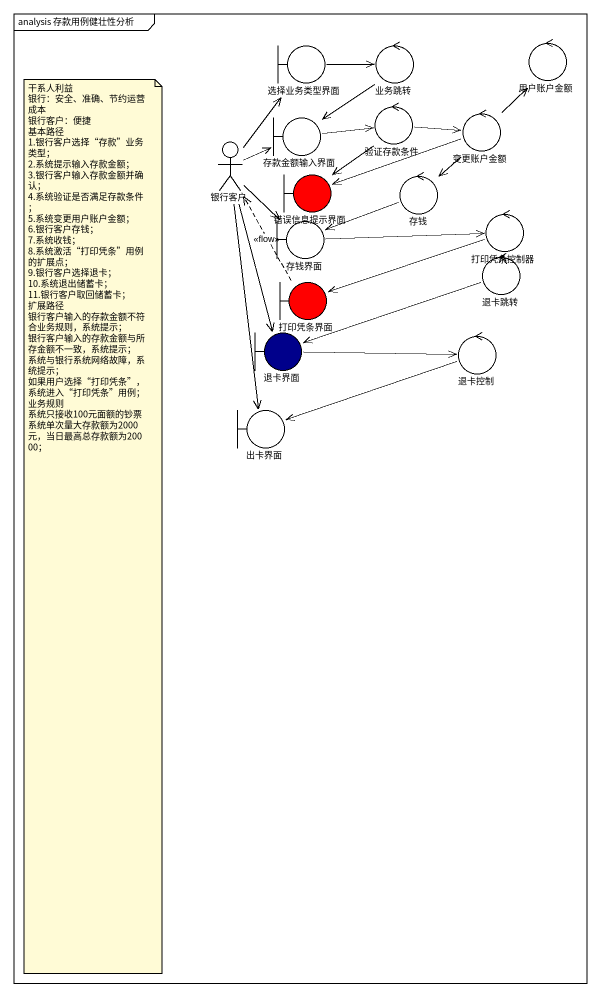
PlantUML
@startuml
mainframe analysis 存款用例健壮性分析
boundary 选择业务类型界面
control 业务跳转
control 用户账户金额
actor 银行客户
boundary 存款金额输入界面
control 验证存款条件
control 变更账户金额
boundary 错误信息提示界面 #FF0000
control 存钱
control 打印凭条控制器
boundary 存钱界面
control 退卡跳转
boundary 打印凭条界面 #FF0000
boundary 退卡界面 #00008B
control 退卡控制
boundary 出卡界面
选择业务类型界面 -right-> 业务跳转
业务跳转 --> 存款金额输入界面
银行客户 -up-> 选择业务类型界面
银行客户 -right-> 存款金额输入界面
银行客户 --> 存钱界面
银行客户 --> 退卡界面
银行客户 --> 出卡界面
存款金额输入界面 -right-> 验证存款条件
验证存款条件 -right-> 变更账户金额
验证存款条件 --> 错误信息提示界面
变更账户金额 -up-> 用户账户金额
变更账户金额 -left-> 错误信息提示界面
变更账户金额 --> 存钱
存钱 -left-> 存钱界面
打印凭条控制器 --> 退卡跳转
打印凭条控制器 -left-> 打印凭条界面
存钱界面 -right-> 打印凭条控制器
退卡跳转 -left-> 退卡界面
打印凭条界面 .up.> 银行客户 : <<flow>>
退卡界面 -right-> 退卡控制
退卡控制 -left-> 出卡界面
note as N1
  干系人利益
  银行：安全、准确、节约运营成本
  银行客户：便捷
  基本路径
  1.银行客户选择“存款”业务类型；
  2.系统提示输入存款金额；
  3.银行客户输入存款金额并确认；
  4.系统验证是否满足存款条件；
  5.系统变更用户账户金额；
  6.银行客户存钱；
  7.系统收钱；
  8.系统激活“打印凭条”用例的扩展点；
  9.银行客户选择退卡；
  10.系统退出储蓄卡；
  11.银行客户取回储蓄卡；
  扩展路径
  银行客户输入的存款金额不符合业务规则，系统提示；
  银行客户输入的存款金额与所存金额不一致，系统提示；
  系统与银行系统网络故障，系统提示；
  如果用户选择“打印凭条”，系统进入“打印凭条”用例；
  业务规则
  系统只接收100元面额的钞票
  系统单次量大存款额为2000元，当日最高总存款额为20000；
end note
@enduml
